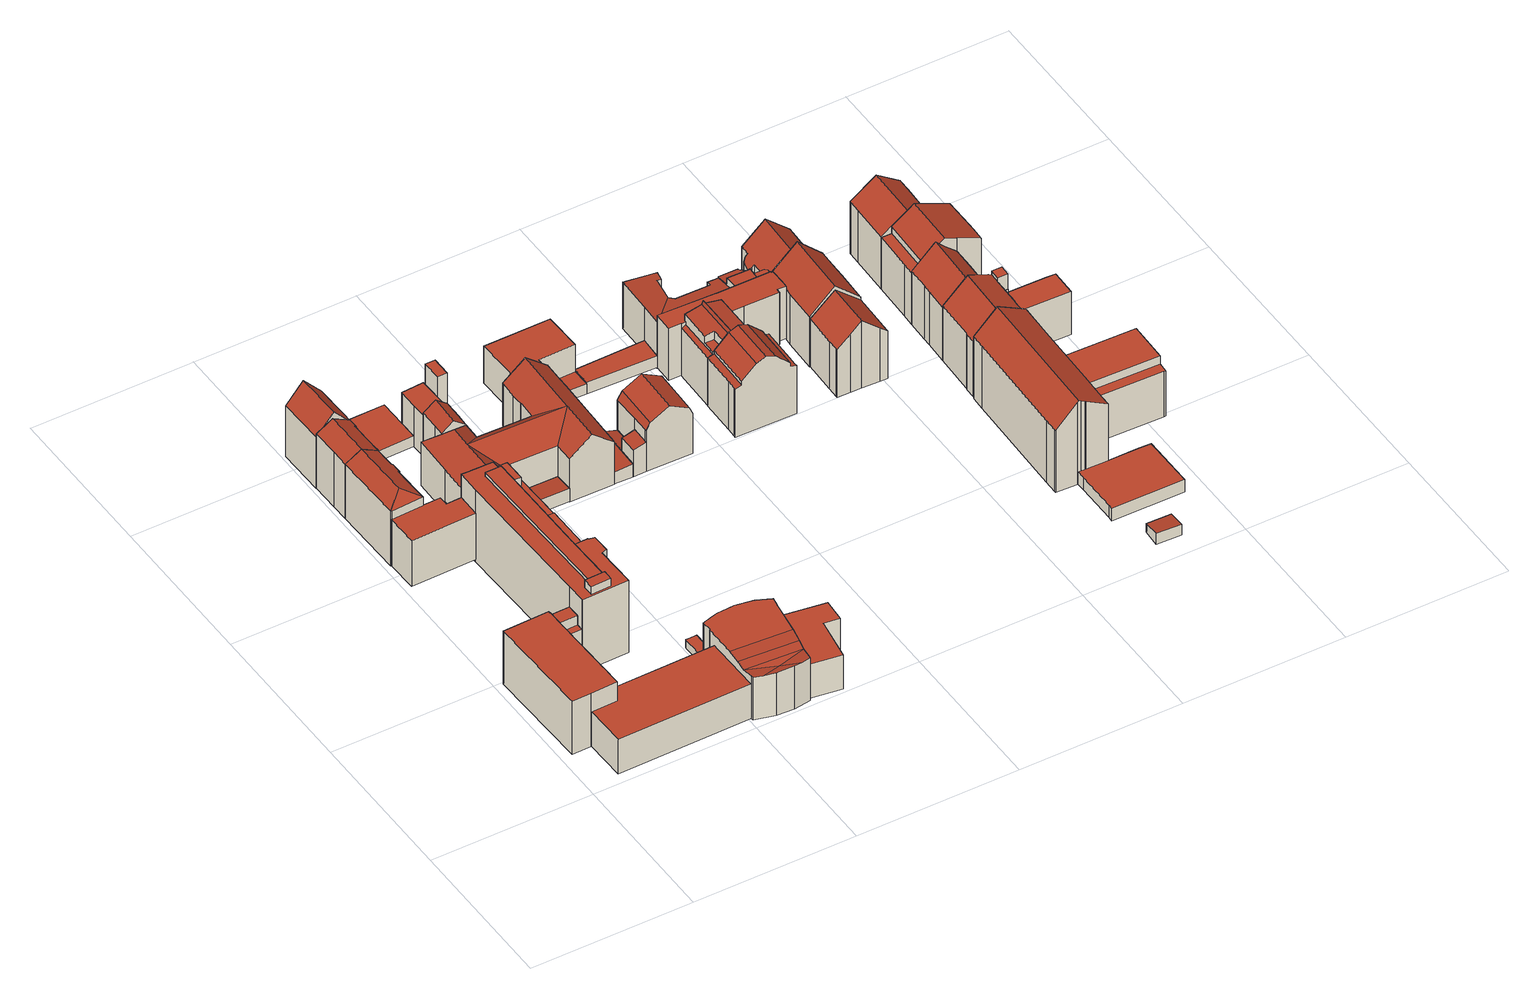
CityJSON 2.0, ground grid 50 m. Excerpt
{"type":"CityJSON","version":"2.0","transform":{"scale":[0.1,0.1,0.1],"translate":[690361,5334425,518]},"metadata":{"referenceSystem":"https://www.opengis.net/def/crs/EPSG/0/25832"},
"CityObjects":{
"building1":{"type":"Building","attributes":{"name":"Walther-Straub-Institut für Pharmakologie und Toxikologie","Gemeindeschluessel":"09162000","HoeheDach":"537.400","HoeheGrund":"518.854","Methode":"2000","NiedrigsteTraufeDesGebaeudes":"533.262","Geometrietyp2DReferenz":"3000","function":"31001_3020","roofType":"1000","measuredHeight":18.55,"storeysAboveGround":5},"geometry":[{"type":"MultiSurface","lod":"2","boundaries":[[[0,1,2,3,4,5,6,7,8,9]],[[0,9,10,11,12]],[[0,12,13,1]],[[5,14,15,6]],[[9,8,16,17,18,10]],[[6,15,19,7]],[[8,7,19,20,21,16]],[[11,10,18,22]],[[2,23,24,3]],[[3,24,25,4]],[[26,17,16,21]],[[4,25,14,5]],[[20,12,11,22,26,21]],[[18,17,26,22]],[[20,19,15,14,25,24,23,13,12]],[[1,13,23,2]]],"semantics":{"surfaces":[{"type":"GroundSurface"},{"type":"WallSurface"},{"type":"RoofSurface"}],"values":[0,1,1,1,1,1,1,2,1,1,2,1,1,1,2,1]}}]},
"building2":{"type":"Building","attributes":{"Gemeindeschluessel":"09162000","HoeheDach":"541.250","HoeheGrund":"519.549","Methode":"2000","NiedrigsteTraufeDesGebaeudes":"538.236","Geometrietyp2DReferenz":"3000","function":"31001_9998","roofType":"3200","measuredHeight":21.7,"storeysAboveGround":6},"geometry":[{"type":"MultiSurface","lod":"2","boundaries":[[[27,28,29,30,31]],[[32,33,34,35]],[[36,37,31,30]],[[38,39,40,41]],[[33,42,43,36,30,29,38,41,44,34]],[[37,36,43,45]],[[27,46,47,28]],[[45,43,42,33,32]],[[38,29,28,47,39]],[[48,44,41,40]],[[44,48,35,34]],[[37,45,46,27,31]],[[48,40,39,47,46,45,32,35]]],"semantics":{"surfaces":[{"type":"WallSurface"},{"type":"GroundSurface"},{"type":"RoofSurface"}],"values":[0,0,0,0,1,0,2,0,0,0,0,2,2]}}]},
"building3":{"type":"Building","attributes":{"Gemeindeschluessel":"09162000","HoeheDach":"535.660","HoeheGrund":"519.711","Methode":"2000","NiedrigsteTraufeDesGebaeudes":"535.660","Geometrietyp2DReferenz":"3000","function":"31001_3020","roofType":"1000","measuredHeight":15.95,"storeysAboveGround":5},"geometry":[{"type":"MultiSurface","lod":"2","boundaries":[[[49,50,51,52]],[[53,54,55,56]],[[52,51,54,53]],[[50,57,58,59,60,61,55,54,51]],[[62,58,57,63]],[[64,61,60,65]],[[56,55,61,64]],[[52,53,56,64,65,66,62,63,49]],[[63,57,50,49]],[[65,60,59,66]],[[66,59,58,62]]],"semantics":{"surfaces":[{"type":"WallSurface"},{"type":"RoofSurface"},{"type":"GroundSurface"}],"values":[0,0,0,1,0,0,0,2,0,0,0]}}]},
"building4":{"type":"Building","attributes":{"Gemeindeschluessel":"09162000","HoeheDach":"541.269","HoeheGrund":"519.512","Methode":"2000","NiedrigsteTraufeDesGebaeudes":"538.224","Geometrietyp2DReferenz":"3000","function":"31001_9998","roofType":"3100","measuredHeight":21.76,"storeysAboveGround":6},"geometry":[{"type":"MultiSurface","lod":"2","boundaries":[[[67,68,69,70,71]],[[72,73,74,75]],[[29,28,76,77]],[[39,78,73,72,68,67,79]],[[74,73,78,80]],[[77,76,71,70]],[[76,28,79,67,71]],[[39,79,28,29,38]],[[69,68,72,75]],[[74,80,38,29,77,70,69,75]],[[78,39,38,80]]],"semantics":{"surfaces":[{"type":"WallSurface"},{"type":"RoofSurface"},{"type":"GroundSurface"}],"values":[0,0,0,1,0,0,1,0,0,2,0]}}]},
"building5":{"type":"Building","attributes":{"Gemeindeschluessel":"09162000","HoeheDach":"523.570","HoeheGrund":"519.653","Methode":"2000","NiedrigsteTraufeDesGebaeudes":"523.018","Geometrietyp2DReferenz":"3000","function":"31001_2000","roofType":"3100","measuredHeight":3.92},"geometry":[{"type":"MultiSurface","lod":"2","boundaries":[[[81,82,83,84]],[[85,83,82,86,87,88,89]],[[90,81,84,91,92,93,94]],[[93,92,89,88,95]],[[88,87,96,95]],[[91,85,89,92]],[[93,95,96,94]],[[86,90,94,96,87]],[[85,91,84,83]],[[90,86,82,81]]],"semantics":{"surfaces":[{"type":"WallSurface"},{"type":"RoofSurface"},{"type":"GroundSurface"}],"values":[0,1,2,0,1,0,0,0,0,0]}}]},
"building6":{"type":"Building","attributes":{"Gemeindeschluessel":"09162000","HoeheDach":"543.368","HoeheGrund":"519.378","Methode":"1000","NiedrigsteTraufeDesGebaeudes":"537.083","Geometrietyp2DReferenz":"3000","function":"31001_9998","roofType":"3100","measuredHeight":23.99,"storeysAboveGround":6},"geometry":[{"type":"MultiSurface","lod":"2","boundaries":[[[97,98,99,100]],[[101,102,103,104]],[[105,106,103,102]],[[100,99,106,105,107]],[[101,104,98,97,108]],[[97,100,107,108]],[[106,99,98,104,103]],[[108,107,105,102,101]]],"semantics":{"surfaces":[{"type":"WallSurface"},{"type":"RoofSurface"},{"type":"GroundSurface"}],"values":[0,0,1,1,2,0,0,0]}}]},
"building7":{"type":"Building","attributes":{"Gemeindeschluessel":"09162000","HoeheDach":"534.999","HoeheGrund":"519.124","Methode":"2000","NiedrigsteTraufeDesGebaeudes":"526.600","Geometrietyp2DReferenz":"3000","function":"31001_3020","roofType":"1000","measuredHeight":15.88,"storeysAboveGround":4},"geometry":[{"type":"MultiSurface","lod":"2","boundaries":[[[109,110,111,112]],[[113,114,115,116]],[[117,118,119,120]],[[121,122,123,124,125,126]],[[127,128,129,130]],[[131,112,111,132,133]],[[134,135,136,137]],[[138,139,140,141]],[[142,143,144,119,118,145]],[[146,147,148,149]],[[148,147,150,151,152]],[[120,119,144,153]],[[154,125,124,139,138,155,110]],[[140,156,157,158,142,145,148,152,141]],[[152,151,155]],[[154,159,129,128,126,125]],[[140,139,124,123,115,114,160,161,162,136,135,163,156]],[[164,153,144,143,165,166]],[[137,136,162,167]],[[109,112,131,168,146,149,117,120,153,164,169,134,137,167,170,171,113,116,122,121,127,130,172]],[[146,168,173,150,147]],[[132,111,110,155,151]],[[169,163,135,134]],[[116,115,123,122]],[[173,133,132,151,150]],[[167,162,161,170]],[[165,143,142,158]],[[171,160,114,113]],[[121,126,128,127]],[[117,149,148,145,118]],[[170,161,160,171]],[[131,133,173,168]],[[169,164,166,157,156,163]],[[109,172,159,154,110]],[[165,158,157,166]],[[152,155,138,141]],[[130,129,159,172]]],"semantics":{"surfaces":[{"type":"WallSurface"},{"type":"RoofSurface"},{"type":"GroundSurface"}],"values":[0,0,0,0,0,0,0,1,1,0,1,0,0,0,1,1,1,0,0,2,0,1,0,0,1,0,0,0,0,0,0,0,0,0,1,1,0]}}]},
"building8":{"type":"Building","attributes":{"Gemeindeschluessel":"09162000","HoeheDach":"546.460","HoeheGrund":"518.837","Methode":"2000","NiedrigsteTraufeDesGebaeudes":"540.530","Geometrietyp2DReferenz":"3000","function":"31001_3020","roofType":"1000","measuredHeight":27.62,"storeysAboveGround":7},"geometry":[{"type":"MultiSurface","lod":"2","boundaries":[[[174,175,176,177]],[[178,179,180,181]],[[182,183,184,185]],[[186,187,188,189]],[[186,190,191,187]],[[192,193,194,195]],[[196,197,194,193]],[[198,180,179,199]],[[200,185,201,202,203,204]],[[196,205,206,197]],[[190,186,189,207]],[[201,185,184,208,209]],[[210,211,212,176,175,213]],[[214,215,188,187,191,216,209,208]],[[217,216,191,190,207,211,210,218,204,203,219]],[[220,202,201,209,221]],[[181,180,198,222]],[[223,224,225,200,204,218]],[[178,215,214,226,199,179]],[[227,228,229,230]],[[214,208,184,183,231,226]],[[203,202,220,219]],[[194,197,206,177,176,212,215,178,181,222,232,182,185,200,225,229,228,233,234,235,195]],[[217,221,209,216]],[[230,229,225,224]],[[232,231,183,182]],[[188,215,212,211,207,189]],[[236,234,233,237]],[[198,199,226,231,232,222]],[[196,193,192,238,236,237,227,230,224,223,213,175,174,205]],[[238,235,234,236]],[[237,233,228,227]],[[192,195,235,238]],[[217,219,220,221]],[[174,177,206,205]],[[223,218,210,213]]],"semantics":{"surfaces":[{"type":"WallSurface"},{"type":"RoofSurface"},{"type":"GroundSurface"}],"values":[0,0,0,1,0,0,0,1,0,0,0,0,0,0,1,1,0,0,0,0,1,0,1,0,0,0,0,0,0,2,0,0,0,0,0,0]}}]},
"building9":{"type":"Building","attributes":{"Gemeindeschluessel":"09162000","HoeheDach":"523.530","HoeheGrund":"519.519","Methode":"1000","NiedrigsteTraufeDesGebaeudes":"522.848","Geometrietyp2DReferenz":"3000","function":"31001_2000","roofType":"1000","measuredHeight":4.01},"geometry":[{"type":"MultiSurface","lod":"2","boundaries":[[[239,240,241,242,243,244]],[[242,245,246,243]],[[247,248,249,250,246,245]],[[244,250,249,239]],[[241,247,245,242]],[[248,247,241,240]],[[244,243,246,250]],[[239,249,248,240]]],"semantics":{"surfaces":[{"type":"GroundSurface"},{"type":"WallSurface"},{"type":"RoofSurface"}],"values":[0,1,2,1,1,1,1,1]}}]},
"building10":{"type":"Building","attributes":{"Gemeindeschluessel":"09162000","HoeheDach":"521.842","HoeheGrund":"518.990","Methode":"1000","NiedrigsteTraufeDesGebaeudes":"521.842","Geometrietyp2DReferenz":"3000","function":"31001_2000","roofType":"1000","measuredHeight":2.85},"geometry":[{"type":"MultiSurface","lod":"2","boundaries":[[[251,252,253,254]],[[255,256,252,251]],[[252,256,257,258,259,253]],[[257,256,255,260,261,258]],[[251,254,262,261,260,255]],[[253,259,258,261,262,254]]],"semantics":{"surfaces":[{"type":"WallSurface"},{"type":"RoofSurface"},{"type":"GroundSurface"}],"values":[0,0,1,0,2,0]}}]},
"building11":{"type":"Building","attributes":{"Gemeindeschluessel":"09162000","HoeheDach":"522.971","HoeheGrund":"519.459","Methode":"1000","NiedrigsteTraufeDesGebaeudes":"522.971","Geometrietyp2DReferenz":"3000","function":"31001_2000","roofType":"1000","measuredHeight":3.51},"geometry":[{"type":"MultiSurface","lod":"2","boundaries":[[[263,264,265,242]],[[266,267,264,263]],[[268,242,265,269]],[[265,264,267,270,269]],[[271,268,269,270]],[[271,270,267,266]],[[266,263,242,268,271]]],"semantics":{"surfaces":[{"type":"WallSurface"},{"type":"RoofSurface"},{"type":"GroundSurface"}],"values":[0,0,0,1,0,0,2]}}]},
"building12":{"type":"Building","attributes":{"Gemeindeschluessel":"09162000","HoeheDach":"533.794","HoeheGrund":"519.469","Methode":"1000","NiedrigsteTraufeDesGebaeudes":"533.794","Geometrietyp2DReferenz":"3000","function":"31001_9998","roofType":"1000","measuredHeight":14.32,"storeysAboveGround":4},"geometry":[{"type":"MultiSurface","lod":"2","boundaries":[[[272,273,266,274]],[[266,273,275,276,263]],[[277,275,273,272]],[[263,278,274,266]],[[276,279,278,263]],[[272,274,278,279,277]],[[275,277,279,276]]],"semantics":{"surfaces":[{"type":"WallSurface"},{"type":"GroundSurface"},{"type":"RoofSurface"}],"values":[0,1,0,0,0,2,0]}}]},
"building13":{"type":"Building","attributes":{"Gemeindeschluessel":"09162000","HoeheDach":"524.027","HoeheGrund":"519.574","Methode":"2000","NiedrigsteTraufeDesGebaeudes":"523.630","Geometrietyp2DReferenz":"3000","function":"31001_2000","roofType":"1000","measuredHeight":4.45},"geometry":[{"type":"MultiSurface","lod":"2","boundaries":[[[280,281,282,283]],[[284,283,282,285,286]],[[280,287,288,289,281]],[[287,284,286,288]],[[286,285,289,288]],[[282,281,289,285]],[[280,283,284,287]]],"semantics":{"surfaces":[{"type":"WallSurface"},{"type":"RoofSurface"},{"type":"GroundSurface"}],"values":[0,1,2,0,0,0,0]}}]},
"building14":{"type":"Building","attributes":{"Gemeindeschluessel":"09162000","HoeheDach":"539.970","HoeheGrund":"519.438","Methode":"2000","NiedrigsteTraufeDesGebaeudes":"534.230","Geometrietyp2DReferenz":"3000","function":"31001_9998","roofType":"3100","measuredHeight":20.53,"storeysAboveGround":4},"geometry":[{"type":"MultiSurface","lod":"2","boundaries":[[[290,291,292,293]],[[294,295,296,297,298,299]],[[300,301,302,303]],[[304,305,306,307]],[[308,309,310,311]],[[312,313,314,315,316]],[[317,318,319,320]],[[321,322,323,324]],[[325,326,327,328,329,330]],[[331,332,333,334,330,329]],[[335,336,337,338]],[[339,312,316,340,341]],[[325,330,334,298,297]],[[338,337,333,332]],[[293,292,301,300]],[[342,343,323,322]],[[344,345,346,347]],[[299,305,304,348,294]],[[349,350,351,352]],[[346,345,353,354]],[[355,328,327,350,349,356,357,358]],[[359,360,309,308]],[[361,362,363,314,313]],[[356,349,352,364]],[[354,353,331,329]],[[334,333,337,336,306,305,299,298]],[[294,348,365,295]],[[312,339,361,313]],[[321,324,363,362]],[[329,328,355,354]],[[320,319,366,367]],[[368,369,326,325,297,296]],[[360,340,355,358,370,310,309]],[[307,306,336,335]],[[367,366,371,372]],[[311,310,370,373]],[[372,371,343,342]],[[344,347,291,290]],[[303,302,374,375]],[[360,359,341,340]],[[368,296,295,365]],[[315,346,354,355]],[[376,373,370,358,357]],[[369,351,350,327,326]],[[317,375,374,377,318]],[[323,343,371,366,319,318,377,315,314,363,324]],[[315,377,374,302,301,292,291,347,346]],[[321,362,361,339,341,359,308,311,373,376,364,352,351,369,368,365,348,304,307,335,338,332,331,353,345,344,290,293,300,303,375,317,320,367,372,342,322]],[[315,355,340,316]],[[376,357,356,364]]],"semantics":{"surfaces":[{"type":"WallSurface"},{"type":"RoofSurface"},{"type":"GroundSurface"}],"values":[0,1,0,0,0,1,0,0,1,0,0,0,0,0,0,0,0,0,0,0,1,0,0,0,0,1,0,0,0,1,0,0,1,0,0,0,0,0,0,0,0,1,0,0,0,1,1,2,1,0]}}]},
"building15":{"type":"Building","attributes":{"Gemeindeschluessel":"09162000","HoeheDach":"524.335","HoeheGrund":"519.596","Methode":"1000","NiedrigsteTraufeDesGebaeudes":"523.618","Geometrietyp2DReferenz":"3000","function":"31001_2000","roofType":"1000","measuredHeight":4.74},"geometry":[{"type":"MultiSurface","lod":"2","boundaries":[[[378,379,380,381]],[[382,383,378,381]],[[379,378,383,384]],[[385,384,383,382]],[[385,380,379,384]],[[382,381,380,385]]],"semantics":{"surfaces":[{"type":"WallSurface"},{"type":"RoofSurface"},{"type":"GroundSurface"}],"values":[0,0,1,0,0,2]}}]},
"building16":{"type":"Building","attributes":{"Gemeindeschluessel":"09162000","HoeheDach":"533.688","HoeheGrund":"519.486","Methode":"1000","NiedrigsteTraufeDesGebaeudes":"533.688","Geometrietyp2DReferenz":"3000","function":"31001_2000","roofType":"1000","measuredHeight":14.2},"geometry":[{"type":"MultiSurface","lod":"2","boundaries":[[[386,387,388,389]],[[390,391,388,387]],[[388,391,392,389]],[[393,392,391,390]],[[386,389,392,393]],[[393,390,387,386]]],"semantics":{"surfaces":[{"type":"WallSurface"},{"type":"RoofSurface"},{"type":"GroundSurface"}],"values":[0,0,1,0,0,2]}}]},
"building17":{"type":"Building","attributes":{"Gemeindeschluessel":"09162000","HoeheDach":"524.102","HoeheGrund":"519.692","Methode":"1000","NiedrigsteTraufeDesGebaeudes":"523.591","Geometrietyp2DReferenz":"3000","function":"31001_2000","roofType":"1000","measuredHeight":4.41},"geometry":[{"type":"MultiSurface","lod":"2","boundaries":[[[394,395,396,397]],[[394,397,398,399]],[[395,394,399,400]],[[400,399,398,401]],[[397,396,401,398]],[[400,401,396,395]]],"semantics":{"surfaces":[{"type":"WallSurface"},{"type":"GroundSurface"},{"type":"RoofSurface"}],"values":[0,0,1,0,2,0]}}]},
"building18":{"type":"Building","attributes":{"Gemeindeschluessel":"09162000","HoeheDach":"529.858","HoeheGrund":"519.684","Methode":"2000","NiedrigsteTraufeDesGebaeudes":"523.099","Geometrietyp2DReferenz":"3000","function":"31001_2000","roofType":"2100","measuredHeight":10.17},"geometry":[{"type":"MultiSurface","lod":"2","boundaries":[[[402,403,404,405]],[[406,407,408,394]],[[399,409,410,411,407,406]],[[411,410,412,413]],[[413,404,403,408,407,411]],[[414,415,409,399]],[[399,406,394,402,405,416,414]],[[416,417,415,414]],[[415,417,412,410,409]],[[405,404,413,412,417,416]],[[394,408,403,402]]],"semantics":{"surfaces":[{"type":"WallSurface"},{"type":"RoofSurface"},{"type":"GroundSurface"}],"values":[0,0,0,0,1,0,2,0,1,0,0]}}]},
"building19":{"type":"Building","attributes":{"Gemeindeschluessel":"09162000","HoeheDach":"532.400","HoeheGrund":"519.494","Methode":"2000","NiedrigsteTraufeDesGebaeudes":"532.400","Geometrietyp2DReferenz":"3000","function":"31001_1000","roofType":"1000","measuredHeight":12.91,"storeysAboveGround":4},"geometry":[{"type":"MultiSurface","lod":"2","boundaries":[[[418,419,420,421]],[[418,421,422,423]],[[423,422,424,425]],[[425,424,426,427]],[[428,429,420,419]],[[423,425,427,428,419,418]],[[426,424,422,421,420,429]],[[427,426,429,428]]],"semantics":{"surfaces":[{"type":"WallSurface"},{"type":"GroundSurface"},{"type":"RoofSurface"}],"values":[0,0,0,0,0,1,2,0]}}]},
"building20":{"type":"Building","attributes":{"Gemeindeschluessel":"09162000","HoeheDach":"522.958","HoeheGrund":"519.567","Methode":"1000","NiedrigsteTraufeDesGebaeudes":"522.958","Geometrietyp2DReferenz":"3000","function":"31001_2000","roofType":"1000","measuredHeight":3.39},"geometry":[{"type":"MultiSurface","lod":"2","boundaries":[[[430,431,432,433]],[[434,430,433,435]],[[433,432,436,437,438,435]],[[434,435,438,439]],[[439,438,437,440]],[[434,439,440,441,431,430]],[[440,437,436,441]],[[431,441,436,432]]],"semantics":{"surfaces":[{"type":"WallSurface"},{"type":"RoofSurface"},{"type":"GroundSurface"}],"values":[0,0,1,0,0,2,0,0]}}]},
"building21":{"type":"Building","attributes":{"Gemeindeschluessel":"09162000","HoeheDach":"539.395","HoeheGrund":"519.682","Methode":"2000","NiedrigsteTraufeDesGebaeudes":"533.558","Geometrietyp2DReferenz":"3000","function":"31001_9998","roofType":"3100","measuredHeight":19.71,"storeysAboveGround":4},"geometry":[{"type":"MultiSurface","lod":"2","boundaries":[[[402,442,443,444,445,446,414,416,405]],[[447,448,449,450,451,452,453]],[[414,450,449,416]],[[454,455,452,451]],[[402,447,453,442]],[[456,457,455,454]],[[447,402,405,448]],[[458,459,445,444,443]],[[416,449,448,405]],[[458,457,456,460,459]],[[446,460,456,454,451,450,414]],[[445,459,460,446]],[[452,455,457,458,443,442,453]]],"semantics":{"surfaces":[{"type":"GroundSurface"},{"type":"RoofSurface"},{"type":"WallSurface"}],"values":[0,1,2,1,2,1,2,2,2,1,2,2,2]}}]},
"building22":{"type":"Building","attributes":{"Gemeindeschluessel":"09162000","HoeheDach":"523.494","HoeheGrund":"519.605","Methode":"1000","NiedrigsteTraufeDesGebaeudes":"523.494","Geometrietyp2DReferenz":"3000","function":"31001_2000","roofType":"1000","measuredHeight":3.89},"geometry":[{"type":"MultiSurface","lod":"2","boundaries":[[[461,462,463,464]],[[465,461,464,430]],[[466,467,465,430]],[[467,462,461,465]],[[430,464,463,466]],[[466,463,462,467]]],"semantics":{"surfaces":[{"type":"RoofSurface"},{"type":"WallSurface"},{"type":"GroundSurface"}],"values":[0,1,2,1,1,1]}}]},
"building23":{"type":"Building","attributes":{"Gemeindeschluessel":"09162000","HoeheDach":"543.460","HoeheGrund":"519.478","Methode":"2000","NiedrigsteTraufeDesGebaeudes":"536.212","Geometrietyp2DReferenz":"3000","function":"31001_9998","roofType":"3100","measuredHeight":23.98,"storeysAboveGround":5},"geometry":[{"type":"MultiSurface","lod":"2","boundaries":[[[468,469,470,471]],[[471,470,472,473]],[[474,475,476,477,478,479,480]],[[481,479,478,482]],[[482,478,477,483]],[[484,485,486,487,488,489,490]],[[491,489,488,492]],[[473,472,493,494,495]],[[491,496,493,472,470,469,489]],[[496,497,476,475,498,494,493]],[[499,500,484,490,468,471,473,495,501,474,480]],[[483,477,476,497]],[[502,485,484,500]],[[499,481,482,483,497,496,491,492,503,504,502,500]],[[504,486,485,502]],[[474,501,498,475]],[[492,488,487,503]],[[503,487,486,504]],[[495,494,498,501]],[[489,469,468,490]],[[499,480,479,481]]],"semantics":{"surfaces":[{"type":"RoofSurface"},{"type":"WallSurface"},{"type":"GroundSurface"}],"values":[0,0,0,1,1,0,1,0,1,1,1,1,1,2,1,1,1,1,0,1,1]}}]},
"building24":{"type":"Building","attributes":{"Gemeindeschluessel":"09162000","HoeheDach":"542.400","HoeheGrund":"519.615","Methode":"2000","NiedrigsteTraufeDesGebaeudes":"527.486","Geometrietyp2DReferenz":"3000","function":"31001_9998","roofType":"1000","measuredHeight":22.79,"storeysAboveGround":6},"geometry":[{"type":"MultiSurface","lod":"2","boundaries":[[[505,506,507,508,509,510,465,511,512,513,514,515,516,517,518,519]],[[517,520,521,518]],[[522,523,524,525,526,527,528]],[[507,529,530,531,532,533,534,535,508]],[[536,524,523,537,538,534,533,539]],[[532,531,540,541]],[[536,540,531,530,525,524]],[[518,521,542,519]],[[511,543,544,512]],[[529,545,526,525,530]],[[514,546,547,515]],[[513,548,546,514]],[[522,549,550,542,521,520,551,547,546,548,544,543,552,553,554,555,537,523]],[[505,556,557,506]],[[557,556,558,559,560]],[[512,544,548,513]],[[509,508,535,561,555,554]],[[528,562,563,564,549,522]],[[559,565,566,560]],[[528,527,567,562]],[[566,565,564,563]],[[515,547,551,516]],[[532,541,539,533]],[[510,553,552,465]],[[465,552,543,511]],[[550,549,564,565,559,558]],[[567,527,526,545]],[[516,551,520,517]],[[506,557,560,566,563,562,567,545,529,507]],[[538,537,555,561]],[[509,554,553,510]],[[541,540,536,539]],[[538,561,535,534]],[[505,519,542,550,558,556]]],"semantics":{"surfaces":[{"type":"GroundSurface"},{"type":"WallSurface"},{"type":"RoofSurface"}],"values":[0,1,1,1,1,1,2,1,1,2,1,1,2,1,2,1,1,1,1,2,2,1,2,1,1,1,2,1,1,1,1,1,2,1]}}]},
"building25":{"type":"Building","attributes":{"Gemeindeschluessel":"09162000","HoeheDach":"520.090","HoeheGrund":"519.415","Methode":"9999","NiedrigsteTraufeDesGebaeudes":"520.090","Geometrietyp2DReferenz":"3000","function":"31001_2000","roofType":"1000","measuredHeight":0.675},"geometry":[{"type":"MultiSurface","lod":"2","boundaries":[[[568,569,570,571]],[[572,573,568,571]],[[573,574,569,568]],[[572,575,574,573]],[[570,569,574,575]],[[571,570,575,572]]],"semantics":{"surfaces":[{"type":"WallSurface"},{"type":"GroundSurface"},{"type":"RoofSurface"}],"values":[0,1,0,0,2,0]}}]},
"building26":{"type":"Building","attributes":{"Gemeindeschluessel":"09162000","HoeheDach":"537.240","HoeheGrund":"519.255","Methode":"2000","NiedrigsteTraufeDesGebaeudes":"520.410","Geometrietyp2DReferenz":"3000","function":"31001_9998","roofType":"1000","measuredHeight":17.98,"storeysAboveGround":4},"geometry":[{"type":"MultiSurface","lod":"2","boundaries":[[[576,577,578,579,580,581,582,583,584]],[[585,586,587,588]],[[589,590,591,592,593,594,595,596,597]],[[589,598,599,590]],[[594,600,601,595]],[[602,583,582,603,604,583,605,606]],[[607,600,594,608]],[[609,591,590,599]],[[610,611,583,604]],[[612,613,614,611,610,615]],[[583,602,616,584]],[[617,618,619,620]],[[621,622,576,584,616,623,624,625]],[[623,616,602,606]],[[626,627,628,629,581,580]],[[626,580,579,630]],[[626,630,631,632,622,621,633,609,599,598,634,635,601,600,607,617,620,636,585,588,613,612,637,627]],[[607,608,618,617]],[[634,597,596,635]],[[632,577,576,622]],[[630,579,578,631]],[[603,582,581,629]],[[637,638,628,627]],[[639,587,586,640]],[[631,578,577,632]],[[612,615,638,637]],[[603,629,628,638,615,610,604]],[[605,583,611,614,641,642,643,644]],[[598,589,597,634]],[[633,592,591,609]],[[613,588,587,639,641,614]],[[645,624,623,606,605,644]],[[635,596,595,601]],[[633,621,625,593,592]],[[585,636,643,642,640,586]],[[640,642,641,639]],[[636,620,619,645,644,643]],[[645,619,618,608,594,593,625,624]]],"semantics":{"surfaces":[{"type":"RoofSurface"},{"type":"WallSurface"},{"type":"GroundSurface"}],"values":[0,1,0,1,1,1,1,1,1,1,1,1,1,0,1,1,2,1,1,1,1,1,1,0,1,1,0,0,1,1,1,1,1,1,1,1,1,0]}}]},
"building27":{"type":"Building","attributes":{"Gemeindeschluessel":"09162000","HoeheDach":"543.010","HoeheGrund":"519.560","Methode":"2000","NiedrigsteTraufeDesGebaeudes":"536.059","Geometrietyp2DReferenz":"3000","function":"31001_9998","roofType":"3100","measuredHeight":23.45,"storeysAboveGround":5},"geometry":[{"type":"MultiSurface","lod":"2","boundaries":[[[646,647,648,649]],[[649,650,651,652,653,654,655,656,657,658,646]],[[654,659,660,661,655]],[[657,662,663,658]],[[658,663,647,646]],[[664,661,660,665,648,647,663,662]],[[666,665,660,659,667,668]],[[653,667,659,654]],[[666,668,652,651,650]],[[656,664,662,657]],[[655,661,664,656]],[[652,668,667,653]],[[649,648,665,666,650]]],"semantics":{"surfaces":[{"type":"WallSurface"},{"type":"GroundSurface"},{"type":"RoofSurface"}],"values":[0,1,0,0,0,2,2,0,0,0,0,0,0]}}]},
"building28":{"type":"Building","attributes":{"Gemeindeschluessel":"09162000","HoeheDach":"544.430","HoeheGrund":"519.519","Methode":"2000","NiedrigsteTraufeDesGebaeudes":"536.917","Geometrietyp2DReferenz":"3000","function":"31001_9998","roofType":"3100","measuredHeight":24.91,"storeysAboveGround":5},"geometry":[{"type":"MultiSurface","lod":"2","boundaries":[[[669,670,671,672]],[[673,674,670,669]],[[672,671,675,676]],[[673,677,678,679,680]],[[681,675,671,670,674,680,679,682]],[[683,684,685,682,679,678,686,687,688,689]],[[690,686,678,677]],[[691,692,693,694,695,696,690,677,673,669,672,676]],[[683,693,692,684]],[[694,689,688,695]],[[693,683,689,694]],[[675,681,676]],[[685,691,676,681,682]],[[680,674,673]],[[695,688,687,696]],[[691,685,684,692]],[[696,687,686,690]]],"semantics":{"surfaces":[{"type":"WallSurface"},{"type":"RoofSurface"},{"type":"GroundSurface"}],"values":[0,0,0,0,1,1,0,2,0,0,0,0,0,0,0,0,0]}}]},
"building29":{"type":"Building","attributes":{"Gemeindeschluessel":"09162000","HoeheDach":"522.902","HoeheGrund":"519.180","Methode":"1000","NiedrigsteTraufeDesGebaeudes":"522.288","Geometrietyp2DReferenz":"3000","function":"31001_2000","roofType":"1000","measuredHeight":3.72},"geometry":[{"type":"MultiSurface","lod":"2","boundaries":[[[697,698,699,700]],[[701,702,703,704]],[[699,704,703,700]],[[698,705,701,704,699]],[[697,706,705,698]],[[706,697,700,703,702]],[[706,702,701,705]]],"semantics":{"surfaces":[{"type":"WallSurface"},{"type":"RoofSurface"},{"type":"GroundSurface"}],"values":[0,0,0,1,0,2,0]}}]},
"building30":{"type":"Building","attributes":{"Gemeindeschluessel":"09162000","HoeheDach":"538.630","HoeheGrund":"519.435","Methode":"2000","NiedrigsteTraufeDesGebaeudes":"530.211","Geometrietyp2DReferenz":"3000","function":"31001_9998","roofType":"3100","measuredHeight":19.2,"storeysAboveGround":3},"geometry":[{"type":"MultiSurface","lod":"2","boundaries":[[[707,708,709,710]],[[711,712,713,714]],[[715,714,713,716,717]],[[718,719,720,721]],[[719,718,715,717]],[[712,711,722,723]],[[723,722,724,725]],[[726,727,728,729]],[[723,725,716,713,712]],[[721,720,727,726]],[[729,728,730,731]],[[711,714,715,718,721,726,729,731,732,707,710,724,722]],[[724,710,709,725]],[[731,730,733,732]],[[719,717,716,725,709,708,733,730,728,727,720]],[[708,707,732,733]]],"semantics":{"surfaces":[{"type":"WallSurface"},{"type":"RoofSurface"},{"type":"GroundSurface"}],"values":[0,0,0,0,0,0,0,0,1,0,0,2,0,0,1,0]}}]},
"building31":{"type":"Building","attributes":{"Gemeindeschluessel":"09162000","HoeheDach":"547.937","HoeheGrund":"518.989","Methode":"2000","NiedrigsteTraufeDesGebaeudes":"540.521","Geometrietyp2DReferenz":"3000","function":"31001_9998","roofType":"3100","measuredHeight":28.95,"storeysAboveGround":6},"geometry":[{"type":"MultiSurface","lod":"2","boundaries":[[[734,735,736,737]],[[738,739,740,741]],[[741,740,742,743]],[[744,745,746,747,748]],[[749,750,751,752]],[[753,754,755,756]],[[745,757,758,759,760,761,762,763,751,750,764,755,754,765,746]],[[766,767,765,754,753]],[[748,747,735,734]],[[768,764,750,749]],[[769,757,745,744]],[[737,736,739,738]],[[770,761,760,771]],[[743,742,767,766]],[[772,758,757,769]],[[752,751,763,773]],[[774,759,758,772]],[[756,755,764,768]],[[771,760,759,774]],[[773,763,762,775]],[[775,762,761,770]],[[747,746,765,767,742,740,739,736,735]],[[766,753,756,768,749,752,773,775,770,771,774,772,769,744,748,734,737,738,741,743]]],"semantics":{"surfaces":[{"type":"WallSurface"},{"type":"RoofSurface"},{"type":"GroundSurface"}],"values":[0,0,0,0,0,0,1,0,0,0,0,0,0,0,0,0,0,0,0,0,0,1,2]}}]},
"building32":{"type":"Building","attributes":{"Gemeindeschluessel":"09162000","HoeheDach":"523.367","HoeheGrund":"519.140","Methode":"1000","NiedrigsteTraufeDesGebaeudes":"523.367","Geometrietyp2DReferenz":"3000","function":"31001_9998","roofType":"1000","measuredHeight":4.23},"geometry":[{"type":"MultiSurface","lod":"2","boundaries":[[[776,777,778,779]],[[780,781,782,783]],[[780,783,784,785]],[[786,787,788,789]],[[790,791,792,793]],[[779,778,782,781]],[[789,788,794,795]],[[796,797,798,799]],[[782,778,777,794,788,787,793,792,798,797,784,783]],[[785,784,797,796]],[[790,786,789,795,776,779,781,780,785,796,799,791]],[[790,793,787,786]],[[799,798,792,791]],[[776,795,794,777]]],"semantics":{"surfaces":[{"type":"WallSurface"},{"type":"RoofSurface"},{"type":"GroundSurface"}],"values":[0,0,0,0,0,0,0,0,1,0,2,0,0,0]}}]},
"building33":{"type":"Building","attributes":{"Gemeindeschluessel":"09162000","HoeheDach":"545.819","HoeheGrund":"519.500","Methode":"2000","NiedrigsteTraufeDesGebaeudes":"538.595","Geometrietyp2DReferenz":"3000","function":"31001_9998","roofType":"2100","measuredHeight":26.32,"storeysAboveGround":7},"geometry":[{"type":"MultiSurface","lod":"2","boundaries":[[[800,801,802,803]],[[804,805,806,807,808,809,810,811,812,813,814,815,816,817]],[[818,806,805,819]],[[820,821,822,823]],[[824,825,821,820,826,827]],[[828,815,814,829,830,823,822]],[[817,816,815,828,831,832]],[[819,805,804,833]],[[834,835,836,837]],[[838,809,808,839]],[[829,814,813,840]],[[818,841,839,808,807,806]],[[832,831,828,822,821,825,824,842,836,835]],[[843,844,845,846,811,810,847]],[[847,810,809,838]],[[848,845,844,849,850,801,800]],[[837,836,842,851]],[[852,833,804,817,832,835,834]],[[845,848,846]],[[848,800,803,811,846]],[[851,842,824,827]],[[811,803,802,812]],[[849,844,843,847,838,839,841,818,819,833,852,834,837,851,827,826,820,823,830,829,840,853,850]],[[812,802,801,850,853,840,813]]],"semantics":{"surfaces":[{"type":"RoofSurface"},{"type":"WallSurface"},{"type":"GroundSurface"}],"values":[0,0,1,1,1,1,1,1,1,1,1,1,0,1,1,1,1,1,0,1,1,1,2,1]}}]},
"building34":{"type":"Building","attributes":{"Gemeindeschluessel":"09162000","HoeheDach":"544.894","HoeheGrund":"519.590","Methode":"2000","NiedrigsteTraufeDesGebaeudes":"538.139","Geometrietyp2DReferenz":"3000","function":"31001_9998","roofType":"3100","measuredHeight":25.3,"storeysAboveGround":6},"geometry":[{"type":"MultiSurface","lod":"2","boundaries":[[[854,855,856,857]],[[858,859,860,861]],[[862,863,864,865,866,856,855,867,868]],[[861,860,869,870]],[[871,872,873,874]],[[875,858,861,870,876,871,874,877,878,879,854,857,880]],[[877,862,868,878]],[[873,872,881,869,860,859,864,863]],[[870,869,881,876]],[[879,867,855,854]],[[876,881,872,871]],[[880,866,865,875]],[[878,868,867,879]],[[857,856,866,880]],[[875,865,864,859,858]],[[874,873,863,862,877]]],"semantics":{"surfaces":[{"type":"WallSurface"},{"type":"RoofSurface"},{"type":"GroundSurface"}],"values":[0,0,1,0,0,2,0,1,0,0,0,0,0,0,0,0]}}]},
"building35":{"type":"Building","attributes":{"Gemeindeschluessel":"09162000","HoeheDach":"537.077","HoeheGrund":"518.530","Methode":"2000","NiedrigsteTraufeDesGebaeudes":"534.186","Geometrietyp2DReferenz":"3000","function":"31001_9998","roofType":"1000","measuredHeight":18.55,"storeysAboveGround":4},"geometry":[{"type":"MultiSurface","lod":"2","boundaries":[[[882,883,884,885,886,887]],[[888,883,882,889]],[[889,882,887,890]],[[887,886,891,892,893,894,895,896,897,890]],[[898,899,900,901,894,893]],[[902,903,892,891]],[[904,901,900,905]],[[885,902,891,886]],[[895,894,901,904]],[[885,884,906,907,908,909,899,898,903,902]],[[908,907,906,888,889,890,897,896,895,904,905,909]],[[893,892,903,898]],[[906,884,883,888]],[[905,900,899,909]]],"semantics":{"surfaces":[{"type":"RoofSurface"},{"type":"WallSurface"},{"type":"GroundSurface"}],"values":[0,1,1,1,0,0,1,1,1,1,2,1,1,1]}}]},
"building36":{"type":"Building","attributes":{"Gemeindeschluessel":"09162000","HoeheDach":"545.032","HoeheGrund":"519.620","Methode":"2000","NiedrigsteTraufeDesGebaeudes":"537.468","Geometrietyp2DReferenz":"3000","function":"31001_1000","roofType":"2100","measuredHeight":25.41,"storeysAboveGround":6},"geometry":[{"type":"MultiSurface","lod":"2","boundaries":[[[910,911,858,861,912,913,914,915,916,875]],[[917,918,919,920]],[[921,922,923,924]],[[925,916,915,914,926,927,928,929,930]],[[931,932,933,919,918,934,935]],[[936,937,924,923,938,939]],[[875,916,925,880]],[[926,922,921,940,941,927]],[[935,934,918,917,942,943]],[[944,880,925,930,931,935,943]],[[937,936,945,946,861,858,911,910,875,880,944,943,942,917,920,947,941,940,921,924]],[[933,928,927,941,947,920,919]],[[936,939,948,945]],[[946,945,948,949,912,861]],[[913,912,949,948,939,938,923,922,926,914]],[[930,929,928,933,932,931]]],"semantics":{"surfaces":[{"type":"WallSurface"},{"type":"RoofSurface"},{"type":"GroundSurface"}],"values":[0,0,0,1,1,0,0,0,0,0,2,0,0,0,1,0]}}]},
"building37":{"type":"Building","attributes":{"Gemeindeschluessel":"09162000","HoeheDach":"543.510","HoeheGrund":"519.564","Methode":"2000","NiedrigsteTraufeDesGebaeudes":"537.765","Geometrietyp2DReferenz":"3000","function":"31001_1000","roofType":"3100","measuredHeight":23.95,"storeysAboveGround":6},"geometry":[{"type":"MultiSurface","lod":"2","boundaries":[[[950,951,952,953,954]],[[941,955,956,920]],[[950,954,957,958,921,941,920,959,960]],[[955,961,952,951,962,963,956]],[[959,963,962,960]],[[964,965,966,953,952,961]],[[957,966,965,958]],[[920,956,963,959]],[[921,964,961,955,941]],[[954,953,966,957]],[[958,965,964,921]],[[960,962,951,950]]],"semantics":{"surfaces":[{"type":"WallSurface"},{"type":"GroundSurface"},{"type":"RoofSurface"}],"values":[0,0,1,2,0,2,0,0,0,0,0,0]}}]},
"building38":{"type":"Building","attributes":{"Gemeindeschluessel":"09162000","HoeheDach":"534.348","HoeheGrund":"519.390","Methode":"1000","NiedrigsteTraufeDesGebaeudes":"534.348","Geometrietyp2DReferenz":"3000","function":"31001_9998","roofType":"1000","measuredHeight":14.96,"storeysAboveGround":5},"geometry":[{"type":"MultiSurface","lod":"2","boundaries":[[[967,968,969,970]],[[970,969,971,972]],[[972,971,973,974]],[[974,973,975,976]],[[973,971,969,968,977,975]],[[978,977,968,967]],[[976,978,967,970,972,974]],[[976,975,977,978]]],"semantics":{"surfaces":[{"type":"WallSurface"},{"type":"RoofSurface"},{"type":"GroundSurface"}],"values":[0,0,0,0,1,0,2,0]}}]}
},
"vertices":[
[168,426,9],[172,231,9],[173,162,9],[92,160,9],[33,158,9],[25,490,9],[166,494,9],[166,488,9],[226,489,9],[227,427,9],[227,427,153],[168,426,153],[168,426,194],[172,231,194],[25,490,194],[166,494,194],[226,489,186],[227,449,186],[227,449,153],[166,488,194],[167,488,194],[167,488,186],[168,447,153],[173,162,194],[92,160,194],[33,158,194],[168,447,186],
[14,1036,204],[10,1257,204],[10,1257,15],[14,1035,15],[14,1035,204],[112,1159,205],[112,1159,15],[117,1159,15],[117,1159,203],[16,1035,15],[16,1035,204],[111,1258,15],[111,1258,205],[112,1194,205],[112,1194,15],[113,1140,15],[115,1039,15],[117,1194,15],[115,1039,205],[64,1078,232],[61,1258,232],[117,1194,202],
[16,935,17],[16,935,177],[15,1032,177],[15,1032,17],[16,1033,17],[16,1033,177],[16,1035,177],[16,1035,17],[216,939,177],[216,1012,177],[169,1011,177],[169,1040,177],[115,1039,177],[216,1012,17],[216,939,17],[115,1039,17],[169,1040,17],[169,1011,17],
[59,1400,233],[113,1402,202],[113,1402,15],[8,1399,15],[8,1399,204],[114,1371,202],[109,1371,205],[109,1371,15],[114,1371,15],[9,1311,204],[9,1311,15],[110,1312,205],[61,1258,233],[110,1312,15],
[216,1012,16],[216,1012,50],[169,1011,50],[169,1011,16],[169,1040,52],[242,1011,50],[244,1092,56],[114,1090,56],[115,1039,52],[242,1011,16],[169,1040,16],[115,1039,16],[113,1140,16],[245,1143,16],[113,1140,52],[245,1143,52],
[118,1448,14],[116,1549,14],[116,1549,191],[118,1448,191],[8,1399,14],[8,1399,191],[5,1547,191],[5,1547,14],[64,1400,254],[60,1548,254],[118,1402,193],[118,1402,14],
[675,21,11],[675,21,158],[673,13,159],[673,13,11],[663,273,11],[663,273,170],[707,254,169],[707,254,11],[94,29,11],[94,29,130],[92,160,130],[92,160,11],[844,205,11],[703,227,11],[703,227,169],[703,226,169],[703,226,130],[844,205,130],[839,133,11],[839,133,130],[791,140,130],[791,140,11],[622,6,11],[647,9,159],[622,6,160],[502,268,11],[502,268,169],[506,269,170],[506,269,11],[684,86,161],[690,125,166],[503,138,166],[504,99,161],[502,214,130],[172,210,130],[173,162,130],[505,34,130],[506,25,11],[506,25,159],[505,34,158],[505,34,11],[532,18,159],[591,33,154],[504,69,154],[173,162,11],[675,21,130],[680,57,154],[502,236,169],[502,236,86],[502,214,86],[770,7,130],[606,283,170],[551,281,170],[540,278,170],[503,236,169],[172,231,11],[172,210,86],[172,231,86],[540,278,11],[566,9,11],[503,236,11],[551,281,11],[606,283,11],[770,7,11],[566,9,160],
[383,617,8],[365,621,8],[365,621,259],[383,617,259],[319,432,259],[319,432,285],[258,430,285],[258,430,259],[265,972,259],[265,972,273],[313,972,273],[313,972,259],[347,762,252],[315,763,252],[316,621,252],[348,622,252],[347,762,225],[315,763,225],[227,422,8],[370,425,8],[370,425,259],[227,422,259],[367,554,8],[367,554,259],[257,462,285],[319,463,285],[312,1010,259],[313,972,255],[313,993,255],[313,993,225],[312,1010,225],[384,560,8],[384,560,259],[348,622,225],[314,925,273],[314,925,255],[357,1009,225],[365,622,225],[365,622,259],[357,1009,8],[316,621,273],[316,621,259],[314,925,225],[345,924,225],[315,1010,225],[344,992,225],[344,992,255],[345,924,255],[257,462,259],[315,1010,8],[244,1011,8],[244,1011,259],[319,463,273],[216,1012,8],[216,1012,259],[242,1011,259],[242,1011,8],[275,463,273],[275,463,259],[216,939,259],[226,489,259],[227,427,259],[226,489,8],[216,939,8],[227,427,8],
[148,1449,15],[148,1459,15],[200,1460,15],[201,1403,15],[118,1402,15],[118,1448,15],[201,1403,55],[118,1402,55],[200,1460,48],[148,1459,49],[148,1449,50],[118,1448,50],
[540,278,10],[540,278,38],[506,269,38],[506,269,10],[539,362,10],[539,362,38],[519,362,38],[505,362,38],[505,359,38],[519,362,10],[505,362,10],[505,359,10],
[312,1406,15],[312,1406,50],[201,1403,50],[312,1466,15],[312,1466,50],[198,1550,15],[198,1550,50],[311,1552,50],[311,1552,15],
[380,1470,158],[380,1470,15],[312,1466,158],[383,1360,15],[313,1361,15],[383,1360,158],[312,1406,158],[313,1361,158],
[545,1007,16],[546,1068,16],[546,1068,56],[545,1007,60],[421,1009,60],[380,1071,56],[379,1010,60],[421,1009,16],[379,1010,16],[380,1071,16],
[551,1263,14],[551,1263,163],[551,1298,162],[551,1298,14],[313,1361,164],[313,1303,164],[312,1267,165],[312,1266,164],[348,1265,193],[350,1360,193],[552,1352,14],[552,1352,162],[553,1356,162],[553,1356,14],[383,1360,14],[383,1360,168],[386,1360,165],[386,1360,14],[379,1009,14],[379,1009,163],[357,1009,181],[357,1009,14],[546,1068,163],[545,1007,164],[613,1005,220],[616,1134,220],[545,1068,163],[688,1353,14],[688,1353,164],[690,1353,163],[690,1353,14],[680,1008,14],[685,1150,14],[685,1150,163],[680,1008,164],[312,1266,162],[312,1264,163],[249,1266,164],[315,1209,220],[384,1263,163],[384,1264,162],[384,1263,14],[384,1266,14],[384,1266,165],[384,1264,165],[386,1356,14],[386,1356,165],[385,1302,165],[385,1302,14],[546,1068,14],[380,1071,163],[380,1071,14],[688,1261,14],[688,1261,163],[551,1260,14],[549,1204,14],[549,1204,163],[551,1260,163],[313,1361,14],[245,1143,163],[248,1266,163],[248,1266,14],[245,1143,14],[383,1208,14],[383,1208,163],[313,1141,220],[242,1011,163],[244,1011,164],[311,1010,220],[379,1010,14],[379,1010,163],[545,1007,14],[680,1004,14],[680,1004,163],[242,1011,14],[313,1303,14],[689,1349,163],[689,1349,14],[312,1267,14],[312,1264,14],[315,1010,216],[688,1296,163],[688,1296,14],[315,1010,14],[602,1355,203],[602,1355,14],[244,1011,14],[622,1354,220],
[551,1260,56],[549,1204,63],[549,1204,16],[551,1260,16],[384,1263,16],[384,1263,56],[383,1208,63],[383,1208,16],
[424,1470,15],[453,1470,15],[453,1470,157],[424,1470,157],[453,1530,15],[453,1530,157],[423,1530,157],[423,1530,15],
[740,1148,17],[685,1150,17],[685,1150,56],[740,1148,61],[736,1002,61],[736,1002,17],[680,1004,17],[680,1004,56],
[777,1146,17],[777,1146,52],[777,1062,51],[777,1062,17],[738,1063,17],[738,1063,64],[740,1148,64],[736,1002,108],[737,1061,108],[737,1061,64],[777,1060,119],[777,1060,51],[776,1002,17],[776,1002,119],[776,1006,17],[776,1006,119],
[602,1355,15],[691,1353,15],[691,1353,144],[602,1355,144],[598,1523,144],[598,1523,15],[802,1524,144],[802,1524,15],[805,1404,144],[805,1404,15],[692,1402,15],[692,1402,144],
[805,1345,16],[805,1404,16],[805,1404,50],[805,1345,50],[689,1349,16],[689,1349,50],[692,1402,50],[691,1353,50],[690,1353,50],[690,1353,16],[691,1353,16],[692,1402,16],
[777,1148,17],[920,1144,17],[920,1143,17],[920,1138,17],[917,998,17],[777,1146,156],[777,1062,160],[776,1006,160],[776,1002,160],[788,1001,181],[792,1147,181],[777,1148,156],[848,1000,214],[851,1146,214],[907,999,181],[911,1144,181],[920,1144,159],[920,1138,158],[917,998,158],
[1016,1338,55],[1020,1408,55],[805,1405,55],[805,1345,55],[1016,1338,16],[805,1405,16],[1020,1408,16],
[1213,994,200],[1216,1139,200],[1172,1139,244],[1169,995,244],[1143,1139,255],[1140,995,255],[1067,997,187],[1070,1140,187],[1051,1141,182],[1050,1141,182],[1048,1032,182],[1047,1005,182],[1047,997,182],[1047,1005,15],[1048,1032,15],[1050,1141,15],[1233,993,182],[1232,1001,182],[1233,1028,182],[1236,1138,182],[1226,1138,184],[1216,1139,187],[1213,994,187],[1216,1139,15],[1226,1138,15],[1118,1139,245],[1114,1139,244],[1111,996,244],[1118,1139,15],[1051,1141,15],[1070,1140,200],[1047,997,15],[1233,993,15],[1067,997,200],[1232,1001,15],[1236,1138,15],[1233,1028,15],
[1226,1138,16],[1216,1139,16],[1118,1139,16],[1051,1141,16],[1053,1277,16],[1015,1278,16],[1194,1331,16],[1360,1330,16],[1360,1327,16],[1364,1327,16],[1364,1283,16],[1363,1259,16],[1336,1260,16],[1336,1248,16],[1227,1250,16],[1336,1260,198],[1336,1248,198],[1178,1281,198],[1066,1282,198],[1066,1282,221],[1117,1281,232],[1122,1281,244],[1127,1281,232],[1178,1281,221],[1118,1139,238],[1116,1139,232],[1094,1140,227],[1094,1140,197],[1065,1140,197],[1065,1140,189],[1051,1141,181],[1065,1180,221],[1066,1276,198],[1066,1276,189],[1065,1180,197],[1094,1180,227],[1094,1180,197],[1227,1250,198],[1194,1331,198],[1360,1330,198],[1121,1139,244],[1364,1327,198],[1364,1283,198],[1360,1327,198],[1178,1250,198],[1227,1249,198],[1363,1259,198],[1016,1338,198],[1015,1278,198],[1053,1277,198],[1053,1276,198],[1226,1138,95],[1216,1139,95],[1227,1249,95],[1192,1249,95],[1191,1139,95],[1053,1276,181],[1177,1139,221],[1177,1139,189],[1178,1250,189],[1192,1249,180],[1191,1139,180],[1126,1139,232],
[1158,1515,14],[1158,1515,21],[1155,1494,21],[1155,1494,14],[1135,1495,14],[1138,1516,14],[1138,1516,21],[1135,1495,21],
[1360,1330,172],[1360,1327,172],[1364,1327,172],[1365,1335,172],[1370,1334,172],[1371,1365,172],[1365,1371,172],[1322,1372,172],[1320,1330,172],[1252,1435,13],[1252,1435,24],[1309,1433,24],[1309,1433,13],[1111,1517,163],[1022,1519,174],[1020,1408,174],[1016,1338,174],[1019,1338,174],[1096,1415,165],[1107,1488,164],[1121,1488,162],[1125,1516,162],[1111,1517,13],[1022,1519,13],[1096,1415,13],[1107,1488,13],[1322,1372,192],[1365,1371,24],[1322,1372,24],[1251,1374,172],[1251,1374,192],[1109,1399,13],[1109,1399,167],[1020,1408,13],[1323,1394,24],[1323,1394,170],[1333,1381,13],[1309,1410,13],[1309,1410,168],[1333,1381,24],[1320,1330,192],[1215,1398,13],[1215,1398,166],[1216,1413,165],[1216,1413,13],[1194,1331,13],[1360,1330,13],[1252,1331,192],[1252,1331,174],[1194,1331,174],[1370,1334,13],[1371,1396,13],[1371,1396,24],[1371,1365,24],[1365,1335,13],[1364,1327,13],[1360,1327,13],[1016,1338,13],[1125,1516,13],[1121,1488,13],[1251,1412,13],[1355,1382,13],[1355,1382,24],[1309,1412,24],[1251,1413,24],[1309,1412,168],[1251,1413,168],[1251,1412,168],[1249,1412,168],[1249,1412,165],
[1356,1031,16],[1356,1031,181],[1359,1132,181],[1359,1132,16],[1512,1128,16],[1508,1026,16],[1507,991,16],[1507,986,16],[1484,987,16],[1430,989,16],[1394,990,16],[1355,991,16],[1355,996,16],[1484,987,202],[1431,989,250],[1430,989,249],[1355,991,181],[1355,996,181],[1394,990,216],[1435,1130,250],[1512,1128,181],[1507,986,181],[1507,991,181],
[1516,1277,15],[1516,1277,190],[1515,1230,189],[1515,1230,15],[1518,1328,15],[1518,1328,189],[1512,1128,189],[1512,1128,15],[1370,1334,15],[1370,1334,195],[1441,1331,264],[1518,1328,190],[1512,1128,190],[1435,1130,264],[1361,1235,189],[1358,1132,189],[1359,1132,190],[1365,1335,190],[1364,1327,190],[1364,1283,190],[1363,1259,190],[1365,1335,15],[1359,1132,15],[1358,1132,15],[1361,1235,15],[1363,1259,15],[1364,1283,15],[1364,1327,15],
[1842,62,12],[1842,62,49],[1766,65,49],[1766,65,12],[1844,117,43],[1844,117,12],[1769,119,12],[1769,119,43],[1842,68,48],[1842,68,12],
[1379,1476,14],[1379,1476,142],[1380,1508,141],[1380,1508,14],[1523,1473,14],[1523,1473,138],[1518,1328,138],[1518,1328,14],[1370,1334,14],[1444,1331,206],[1370,1334,138],[1371,1396,14],[1371,1396,137],[1372,1433,137],[1372,1433,14],[1525,1505,14],[1525,1505,138],[1451,1507,14],[1451,1507,206],[1365,1434,14],[1365,1434,130],[1357,1441,122],[1357,1441,14],[1362,1469,126],[1362,1469,14],[1370,1476,14],[1370,1476,133],
[1649,378,10],[1649,378,226],[1649,383,226],[1649,383,10],[1650,426,10],[1650,426,226],[1660,762,225],[1660,762,10],[1661,804,225],[1661,804,10],[1725,376,10],[1725,376,297],[1721,376,299],[1716,376,295],[1716,376,10],[1820,800,10],[1820,800,250],[1818,757,250],[1818,757,10],[1740,805,10],[1740,805,295],[1812,805,255],[1812,805,10],[1736,375,291],[1740,375,289],[1807,373,250],[1807,378,250],[1808,421,250],[1811,497,250],[1816,681,250],[1820,804,250],[1733,806,299],[1661,808,10],[1661,808,225],[1820,804,10],[1736,375,10],[1808,421,10],[1807,378,10],[1740,375,10],[1816,681,10],[1807,373,10],[1811,497,10],
[1807,373,11],[1807,373,54],[1901,372,54],[1901,372,11],[1938,216,11],[1937,370,11],[1937,370,54],[1938,216,54],[1938,204,54],[1938,204,11],[1725,376,11],[1725,376,54],[1736,375,54],[1736,375,11],[1716,376,11],[1716,350,11],[1716,350,54],[1716,376,54],[1740,375,54],[1740,375,11],[1716,206,11],[1716,206,54],[1716,220,54],[1716,220,11],
[1847,939,259],[1848,971,259],[1817,971,259],[1816,939,259],[1740,805,277],[1812,805,245],[1812,807,245],[1812,813,245],[1812,843,246],[1813,851,246],[1815,939,246],[1816,939,245],[1817,971,245],[1806,972,251],[1746,972,277],[1744,972,278],[1743,940,278],[1738,805,278],[1812,807,15],[1812,805,15],[1667,972,15],[1667,972,206],[1738,972,272],[1738,972,15],[1663,848,206],[1666,940,206],[1666,940,15],[1663,848,15],[1744,972,277],[1746,972,15],[1744,972,15],[1743,940,277],[1738,805,277],[1740,805,15],[1661,808,15],[1661,808,206],[1661,810,206],[1661,810,15],[1813,851,15],[1812,843,15],[1806,972,15],[1812,813,15],[1662,840,206],[1816,939,15],[1847,938,15],[1847,938,206],[1816,939,206],[1815,939,15],[1847,939,206],[1847,939,15],[1848,971,15],[1662,840,15],[1738,805,15],[1817,971,15],
[1670,1069,16],[1670,1069,202],[1672,1135,201],[1672,1135,16],[1773,1134,16],[1773,1134,242],[1810,1134,209],[1810,1134,16],[1738,972,268],[1740,972,269],[1745,1135,269],[1741,1135,266],[1710,1135,237],[1669,1043,202],[1667,972,201],[1808,1065,209],[1808,1065,16],[1806,972,16],[1806,972,208],[1746,972,263],[1746,972,16],[1741,1135,16],[1807,1041,16],[1738,972,16],[1667,972,16],[1669,1043,16],[1710,1135,16],[1807,1041,209],
[1816,497,163],[2050,490,163],[2056,490,163],[2057,520,163],[1812,528,163],[1811,497,163],[2050,490,5],[1816,497,5],[1811,497,5],[1812,528,191],[1815,653,191],[1815,653,162],[1816,681,162],[1816,681,5],[1815,653,5],[1812,528,5],[2060,646,162],[2061,674,162],[2056,674,162],[1821,681,162],[2057,520,191],[2060,646,191],[1821,681,5],[2056,674,5],[2056,490,5],[2057,520,5],[2060,646,5],[2061,674,5],
[1749,1135,16],[1772,1134,16],[1810,1134,254],[1773,1134,270],[1772,1134,270],[1749,1135,253],[1741,1135,247],[1673,1175,16],[1673,1175,195],[1677,1296,195],[1677,1296,16],[1827,1292,16],[1827,1292,248],[1884,1290,223],[1884,1290,16],[1710,1135,224],[1777,1293,270],[1718,1295,226],[1709,1295,220],[1704,1136,220],[1704,1135,220],[1704,1135,195],[1704,1136,195],[1709,1295,195],[1672,1137,195],[1672,1136,195],[1885,1172,16],[1885,1196,16],[1885,1196,221],[1885,1172,221],[1777,1293,16],[1718,1295,16],[1672,1137,16],[1672,1136,16],[1704,1135,16],[1884,1133,16],[1883,1133,16],[1709,1295,16],[1884,1133,220],[1883,1133,221],
[1681,1458,16],[1681,1458,198],[1760,1456,255],[1832,1454,203],[1832,1454,16],[1718,1295,228],[1677,1296,198],[1832,1451,16],[1831,1413,16],[1680,1418,16],[1681,1453,16],[1755,1294,255],[1681,1453,198],[1680,1418,198],[1827,1292,203],[1831,1413,203],[1832,1451,203],
[1848,971,14],[1848,971,163],[1984,968,163],[1984,968,14],[2010,967,163],[2010,967,14],[2008,886,163],[2008,886,14],[1846,890,163],[1846,890,14],[1847,938,163],[1847,938,14]
]}
